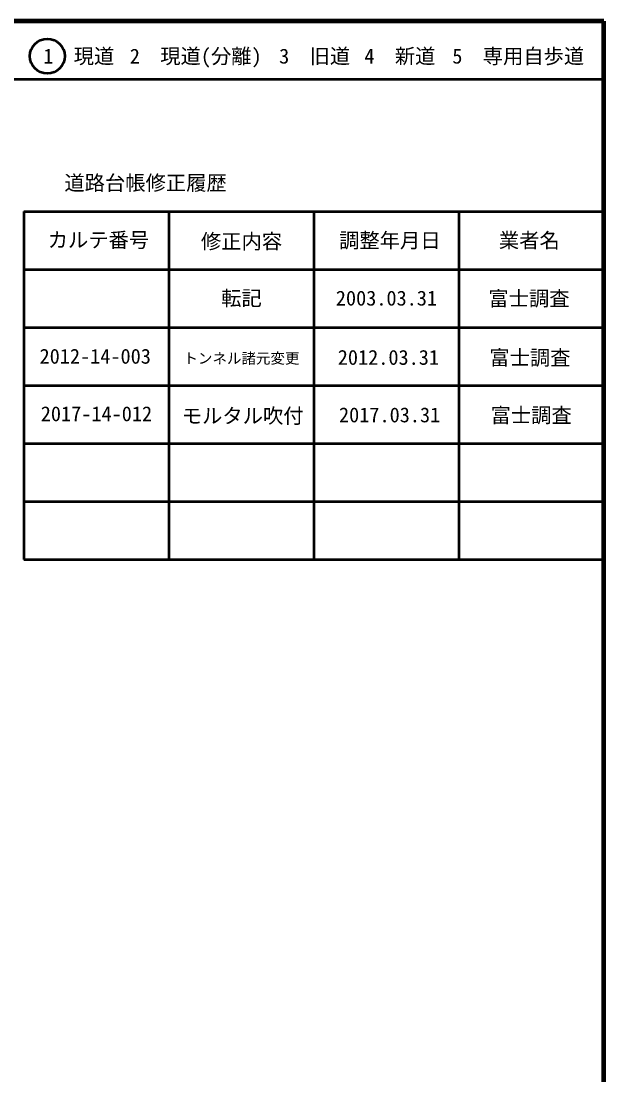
# Model space of a CAD drawing. Units: millimetres on the paper, enlarged 1000 times. Extents: x 40000 to 680000, y 20000 to 380000.
# Drawn here: x 579500 to 680000, y 198357 to 380000 of the extents above; entities that cross this region are included whole.
import ezdxf
from ezdxf.enums import TextEntityAlignment as Align

# ---------------------------------------------------------------- set-up
doc = ezdxf.new("R2010")
doc.units = ezdxf.units.MM
doc.header["$LTSCALE"] = 1000
for name, color, linetype, lineweight in [('M-TTL', 2, 'Continuous', 140), ('M-TTL-FRAM', 2, 'Continuous', 50), ('M-TTL-LINE', 7, 'Continuous', 50), ('M-TTL-TXT', 7, 'Continuous', 13)]:
    doc.layers.add(name, color=color, linetype=linetype, lineweight=lineweight)
doc.styles.add('ＭＳ ゴシック', font='')
doc.styles.get('ＭＳ ゴシック').set_extended_font_data('MS Gothic')

msp = doc.modelspace()

# ---------------------------------------------------------------- linework, layer by layer
at = {"layer": 'M-TTL'}
for p, q in [((680000, 380000), (40000, 380000)), ((680000, 20000), (680000, 380000))]:
    msp.add_line(p, q, dxfattribs=at)
at = {"layer": 'M-TTL-FRAM'}
for p, q in [((580000, 347197), (580000, 287197)), ((580000, 347197), (680000, 347197)), ((580000, 287197), (680000, 287197))]:
    msp.add_line(p, q, dxfattribs=at)
at = {"layer": 'M-TTL-LINE'}
for p, q in [((40000, 370000), (680000, 370000)), ((605000, 347197), (605000, 287197)), ((630000, 347197), (630000, 287197)), ((655000, 347197), (655000, 287197)), ((580000, 337197), (680000, 337197)), ((580000, 327197), (680000, 327197)), ((580000, 317197), (680000, 317197)), ((580000, 307197), (680000, 307197)), ((580000, 297197), (680000, 297197))]:
    msp.add_line(p, q, dxfattribs=at)
msp.add_circle((584031, 373958), 3000, dxfattribs=at)

# ---------------------------------------------------------------- texts
at = {"layer": 'M-TTL-TXT', "style": 'ＭＳ ゴシック'}
for s, height, p in [('1\u3000現道', 2566, (589448, 373958)), ('2\u3000現道(分離)', 2566, (609619, 373958)), ('3\u3000旧道', 2566, (630121, 373958)), ('4\u3000新道', 2566, (644824, 373958)), ('5\u3000専用自歩道', 2566, (665228, 373958)), ('道路台帳修正履歴', 2566, (600968, 352113)), ('カルテ番号', 2566, (592839, 342277)), ('修正内容', 2566, (617509, 342023)), ('調整年月日', 2566, (643089, 342197)), ('業者名', 2566, (667134, 342197)), ('転記', 2566, (617500, 332245)), ('2003.03.31', 2566, (642500, 332245)), ('富士調査', 2566, (667077, 332189)), ('2012-14-003', 2566, (592286, 322228)), ('富士調査', 2566, (667244, 321981)), ('トンネル諸元変更', 1833, (617500, 321870)), ('2012.03.31', 2566, (642835, 322038)), ('2017-14-012', 2566, (592497, 312315)), ('モルタル吹付', 2566, (617711, 311956)), ('2017.03.31', 2566, (643046, 312124)), ('富士調査', 2566, (667455, 312067))]:
    msp.add_text(s, height=height, dxfattribs=at).set_placement(p, align=Align.MIDDLE_CENTER)

doc.saveas('drawing.dxf')
